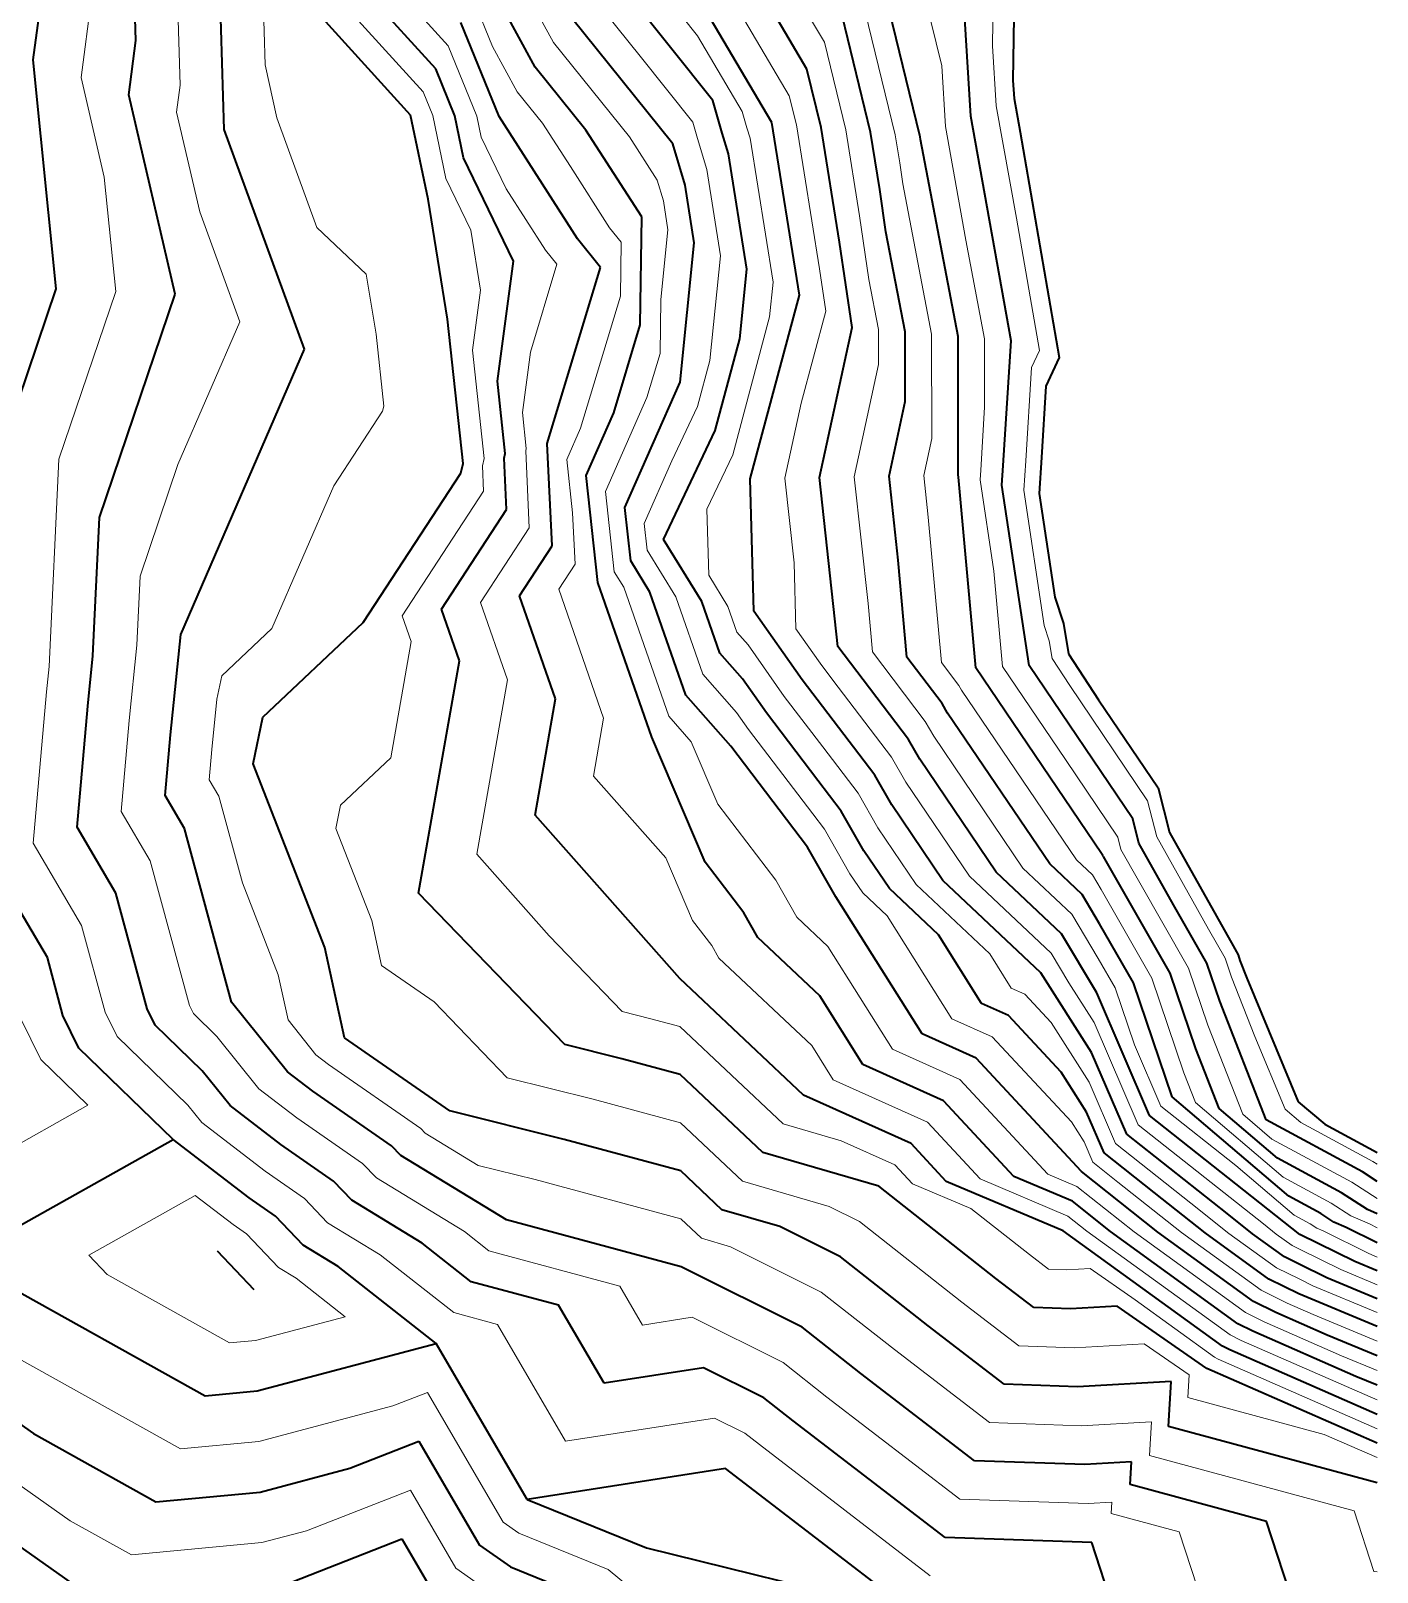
# Model space of a CAD drawing. Header units: millimetres. Extents: x -859836 to 307983, y -308065 to 649894.
# Drawn here: x 225996 to 307983, y -188125 to -94236 of the extents above; entities that cross this region are included whole.
import ezdxf

# ---------------------------------------------------------------- set-up
doc = ezdxf.new("R2010")
doc.units = ezdxf.units.MM
for name, color, linetype, lineweight in [('C-TOPO', 7, 'Continuous', 9), ('C-TOPO-MAJR', 7, 'Continuous', 35), ('C-TOPO-MINR', 7, 'Continuous', 9)]:
    doc.layers.add(name, color=color, linetype=linetype, lineweight=lineweight)

msp = doc.modelspace()

# ---------------------------------------------------------------- linework, layer by layer
at = {"layer": 'C-TOPO', "lineweight": 35}
for p, q in [((285904, -90878), (285802, -97266)), ((285802, -97266), (285869, -98360)), ((285869, -98360), (286236, -100414)), ((286236, -100414), (288622, -114128)), ((288622, -114128), (287816, -115873)), ((287816, -115873), (287540, -120234)), ((287540, -120234), (287394, -122422)), ((287394, -122422), (288350, -128742)), ((288350, -128742), (288876, -130335)), ((288876, -130335), (289186, -132186)), ((289186, -132186), (291015, -134980)), ((291015, -134980), (294638, -140357)), ((294638, -140357), (295331, -143060)), ((295331, -143060), (299206, -149981)), ((299206, -149981), (299511, -150514)), ((299511, -150514), (299629, -150860)), ((299629, -150860), (300054, -151946)), ((300054, -151946), (303173, -159469)), ((303173, -159469), (304798, -160844)), ((304798, -160844), (307983, -162566))]:
    msp.add_line(p, q, dxfattribs=at)
at = {"layer": 'C-TOPO-MAJR'}
for p, q in [((226146, -96012), (227019, -89407)), ((280143, -100611), (277578, -90116)), ((232398, -94830), (232266, -90389)), ((256716, -96450), (253710, -90927)), ((267523, -98472), (261131, -90442)), ((271112, -99819), (265681, -90618)), ((273255, -96564), (269642, -90442)), ((237777, -100253), (237512, -91372)), ((250654, -96552), (246409, -91878)), ((249126, -99365), (242758, -92354)), ((283241, -99434), (282791, -92142)), ((254508, -99453), (252182, -93739)), ((265090, -101111), (258924, -93446)), ((277136, -100417), (275398, -93308)), ((231961, -98133), (232398, -94830)), ((227544, -109958), (226146, -96012)), ((251817, -99409), (250654, -96552)), ((259799, -100282), (256716, -96450)), ((274124, -100118), (273255, -96564)), ((234792, -110287), (231961, -98133)), ((268101, -100465), (267523, -98472)), ((250187, -104491), (249126, -99365)), ((252347, -101972), (251817, -99409)), ((259288, -106911), (254508, -99453)), ((285688, -113129), (283241, -99434)), ((242658, -113622), (237777, -100253)), ((263194, -105559), (259799, -100282)), ((272796, -110338), (271112, -99819)), ((275244, -107116), (274124, -100118)), ((277692, -103895), (277136, -100417)), ((265833, -103646), (265090, -101111)), ((268473, -101733), (268101, -100465)), ((280148, -100697), (280143, -100611)), ((280177, -100860), (280148, -100697)), ((282460, -112852), (280177, -100860)), ((255382, -108262), (252347, -101972)), ((269595, -108745), (268473, -101733)), ((266395, -107152), (265833, -103646)), ((278070, -106471), (277692, -103895)), ((251374, -111796), (250187, -104491)), ((263109, -112144), (263194, -105559)), ((260688, -108645), (259288, -106911)), ((279231, -112576), (278070, -106471)), ((265530, -115644), (266395, -107152)), ((276003, -112299), (275244, -107116)), ((254411, -115582), (255382, -108262)), ((257448, -119369), (260688, -108645)), ((269163, -112991), (269595, -108745)), ((225238, -116756), (227544, -109958)), ((230180, -123883), (234792, -110287)), ((269804, -121534), (272796, -110338)), ((252317, -120582), (251374, -111796)), ((261489, -117506), (263109, -112144)), ((274031, -121450), (276003, -112299)), ((279238, -116818), (279231, -112576)), ((267667, -118589), (269163, -112991)), ((282473, -121186), (282460, -112852)), ((285209, -120712), (285688, -113129)), ((235122, -131011), (242658, -113622)), ((254883, -119976), (254411, -115582)), ((262165, -123265), (265530, -115644)), ((278258, -121366), (279238, -116818)), ((259806, -121317), (261489, -117506)), ((264523, -125213), (267667, -118589)), ((254813, -120273), (254883, -119976)), ((257744, -125617), (257448, -119369)), ((252178, -121177), (252317, -120582)), ((254961, -123397), (254813, -120273)), ((285130, -121902), (285209, -120712)), ((246234, -130277), (252178, -121177)), ((260527, -127838), (259806, -121317)), ((270032, -129588), (269804, -121534)), ((275145, -131745), (274031, -121450)), ((278812, -126482), (278258, -121366)), ((282466, -121290), (282467, -121275)), ((282486, -121420), (282466, -121290)), ((282467, -121275), (282473, -121186)), ((283545, -133039), (282486, -121420)), ((286793, -132893), (285130, -121902)), ((229779, -132311), (230180, -123883)), ((250998, -129464), (254961, -123397)), ((262525, -126525), (262165, -123265)), ((255762, -128651), (257744, -125617)), ((266863, -129004), (264523, -125213)), ((263695, -128421), (262525, -126525)), ((279351, -132397), (278812, -126482)), ((263805, -137265), (260527, -127838)), ((265881, -134706), (263695, -128421)), ((252091, -132606), (250998, -129464)), ((257948, -134936), (255762, -128651)), ((267956, -132147), (266863, -129004)), ((240118, -136037), (246234, -130277)), ((272969, -133766), (270032, -129588)), ((234503, -137129), (235122, -131011)), ((229470, -135370), (229779, -132311)), ((269325, -133699), (267956, -132147)), ((279439, -137395), (275145, -131745)), ((249597, -146765), (252091, -132606)), ((281485, -135205), (279351, -132397)), ((291204, -144354), (283545, -133039)), ((293094, -142244), (286793, -132893)), ((270793, -135788), (269325, -133699)), ((274530, -135819), (272969, -133766)), ((256701, -142015), (257948, -134936)), ((268617, -137809), (265881, -134706)), ((228817, -142749), (229470, -135370)), ((239536, -138889), (240118, -136037)), ((273916, -139893), (270793, -135788)), ((277393, -139586), (274530, -135819)), ((281827, -135802), (281485, -135205)), ((288042, -144985), (281827, -135802)), ((234177, -140819), (234503, -137129)), ((267065, -144883), (263805, -137265)), ((273301, -143967), (268617, -137809)), ((280127, -138598), (279439, -137395)), ((243908, -150082), (239536, -138889)), ((284788, -145485), (280127, -138598)), ((275347, -141776), (273916, -139893)), ((278427, -141393), (277393, -139586)), ((235358, -142823), (234177, -140819)), ((281534, -145984), (278427, -141393)), ((265513, -151957), (256701, -142015)), ((276727, -144188), (275347, -141776)), ((293471, -143713), (293094, -142244)), ((231179, -146758), (228817, -142749)), ((238218, -153398), (235358, -142823)), ((275027, -146983), (273301, -143967)), ((278281, -146484), (276727, -144188)), ((291278, -144465), (291204, -144354)), ((291283, -144482), (291278, -144465)), ((291308, -144527), (291283, -144482)), ((295376, -151630), (291308, -144527)), ((295577, -147475), (293471, -143713)), ((227001, -150693), (223457, -144679)), ((269407, -147962), (267065, -144883)), ((288762, -149232), (284788, -145485)), ((290017, -146847), (288042, -144985)), ((287506, -151616), (281534, -145984)), ((233086, -153808), (231179, -146758)), ((258511, -155989), (249597, -146765)), ((280282, -155342), (275027, -146983)), ((281267, -149300), (278281, -146484)), ((291082, -148639), (290017, -146847)), ((270270, -149470), (269407, -147962)), ((297611, -151027), (295577, -147475)), ((290905, -152837), (288762, -149232)), ((293140, -152233), (291082, -148639)), ((245098, -155578), (243908, -150082)), ((274042, -153026), (270270, -149470)), ((283894, -153479), (281267, -149300)), ((227954, -154218), (227001, -150693)), ((298395, -153338), (297611, -151027)), ((273058, -159069), (265513, -151957)), ((290596, -156467), (287506, -151616)), ((296943, -156253), (295376, -151630)), ((276670, -157206), (274042, -153026)), ((294114, -160308), (290905, -152837)), ((295492, -159168), (293140, -152233)), ((233573, -154798), (233086, -153808)), ((241618, -157641), (238218, -153398)), ((285531, -154216), (283894, -153479)), ((301231, -160578), (298395, -153338)), ((228929, -156198), (227954, -154218)), ((236439, -157583), (233573, -154798)), ((288743, -157671), (285531, -154216)), ((251508, -160020), (245098, -155578)), ((283555, -156816), (280282, -155342)), ((234660, -161768), (228929, -156198)), ((261994, -156860), (258511, -155989)), ((292735, -161447), (290596, -156467)), ((298362, -159873), (296943, -156253)), ((238139, -159704), (236439, -157583)), ((243162, -158828), (241618, -157641)), ((265541, -157816), (261994, -156860)), ((281579, -159415), (276670, -157206)), ((289979, -163726), (283555, -156816)), ((290288, -160097), (288743, -157671)), ((270571, -162556), (265541, -157816)), ((247969, -162160), (243162, -158828)), ((279604, -162015), (273058, -159069)), ((285862, -164023), (281579, -159415)), ((302594, -165226), (295492, -159168)), ((241226, -162079), (238139, -159704)), ((258476, -161764), (251508, -160020)), ((291357, -162587), (290288, -160097)), ((303276, -167550), (294114, -160308)), ((301913, -162902), (298362, -159873)), ((298844, -166275), (292735, -161447)), ((307084, -163742), (301231, -160578)), ((221686, -169057), (234660, -161768)), ((239290, -165329), (234660, -161768)), ((244431, -164300), (241226, -162079)), ((248529, -162747), (247969, -162160)), ((265570, -163674), (258476, -161764)), ((281745, -164319), (279604, -162015)), ((254957, -166667), (248529, -162747)), ((277628, -164615), (270571, -162556)), ((294411, -165001), (291357, -162587)), ((305814, -165011), (301913, -162902)), ((245550, -165473), (244431, -164300)), ((268084, -166044), (265570, -163674)), ((289423, -165531), (285862, -164023)), ((294631, -167421), (289979, -163726)), ((307983, -164326), (307084, -163742)), ((284756, -170229), (277628, -164615)), ((288868, -167335), (281745, -164319)), ((297513, -167464), (294411, -165001)), ((304545, -166281), (302594, -165226)), ((307402, -166042), (305814, -165011)), ((240893, -166440), (239290, -165329)), ((249835, -168086), (245550, -165473)), ((271613, -167073), (268084, -166044)), ((291750, -167378), (289423, -165531)), ((307983, -166294), (307402, -166042)), ((242571, -168200), (240893, -166440)), ((265598, -169532), (254957, -166667)), ((275298, -168912), (271613, -167073)), ((300394, -167507), (298844, -166275)), ((305339, -166796), (304545, -166281)), ((306096, -167125), (305339, -166796)), ((298555, -174356), (288868, -167335)), ((299499, -172995), (291750, -167378)), ((300443, -171633), (294631, -167421)), ((301388, -170272), (297513, -167464)), ((302332, -168911), (300394, -167507)), ((306619, -169209), (303276, -167550)), ((307983, -168061), (306096, -167125)), ((239592, -170926), (237354, -168580)), ((244713, -169506), (242571, -168200)), ((252818, -170431), (249835, -168086)), ((280645, -173122), (275298, -168912)), ((303242, -169358), (302332, -168911)), ((221686, -169057), (236603, -177385)), ((250679, -174195), (244713, -169506)), ((272969, -173209), (265598, -169532)), ((304914, -170188), (303242, -169358)), ((307983, -169779), (306619, -169209)), ((258138, -171863), (252818, -170431)), ((287068, -172003), (284756, -170229)), ((303208, -171166), (301388, -170272)), ((307983, -171470), (304914, -170188)), ((301809, -172304), (300443, -171633)), ((307983, -173161), (303208, -171166)), ((260904, -176613), (258138, -171863)), ((289304, -172082), (287068, -172003)), ((292154, -171919), (289304, -172082)), ((297611, -175717), (292154, -171919)), ((304945, -173681), (301809, -172304)), ((276533, -176016), (272969, -173209)), ((285268, -176671), (280645, -173122)), ((300409, -173442), (299499, -172995)), ((306683, -176196), (300409, -173442)), ((307983, -174950), (304945, -173681)), ((239780, -177085), (250679, -174195)), ((256211, -183694), (250679, -174195)), ((299010, -174579), (298555, -174356)), ((307983, -178518), (299010, -174579)), ((221485, -176386), (226156, -179679)), ((266954, -175668), (260904, -176613)), ((270639, -177506), (266954, -175668)), ((283468, -181340), (276533, -176016)), ((295441, -176504), (289739, -176829)), ((295277, -179252), (295441, -176504)), ((307983, -180271), (297611, -175717)), ((307983, -176739), (306683, -176196)), ((236603, -177385), (239780, -177085)), ((289739, -176829), (285268, -176671)), ((272421, -178910), (270639, -177506)), ((281668, -186008), (272421, -178910)), ((307983, -182684), (295277, -179252)), ((226156, -179679), (233615, -183843)), ((245417, -181799), (249634, -180146)), ((249634, -180146), (253322, -186479)), ((239968, -183244), (245417, -181799)), ((268309, -181803), (256211, -183694)), ((279868, -190676), (268309, -181803)), ((290175, -181576), (283468, -181340)), ((293026, -181413), (290175, -181576)), ((292944, -182787), (293026, -181413)), ((301253, -185032), (292944, -182787)), ((221285, -183715), (230626, -190301)), ((233615, -183843), (239968, -183244)), ((256211, -183694), (263481, -186652)), ((303659, -192411), (301253, -185032)), ((240156, -189402), (248589, -186098)), ((248589, -186098), (250433, -189264)), ((253322, -186479), (255200, -187807)), ((263481, -186652), (279868, -190676)), ((290611, -186323), (281668, -186008)), ((295423, -201082), (290611, -186323)), ((255200, -187807), (258835, -189286))]:
    msp.add_line(p, q, dxfattribs=at)
at = {"layer": 'C-TOPO-MINR'}
for p, q in [((235087, -97542), (234889, -90881)), ((257820, -94948), (255565, -90805)), ((266602, -94545), (263406, -90530)), ((272184, -98192), (267662, -90530)), ((274327, -94936), (271622, -90354)), ((240267, -96304), (240135, -91863)), ((251418, -95146), (248234, -91640)), ((263111, -95776), (260028, -91944)), ((278641, -100567), (276470, -91680)), ((281467, -96376), (280185, -91129)), ((284562, -95156), (284622, -91399)), ((229054, -97072), (229709, -92118)), ((249890, -97958), (244584, -92116)), ((254109, -95190), (252946, -92333)), ((269318, -99146), (266602, -94545)), ((253162, -99431), (251418, -95146)), ((255612, -97951), (254109, -95190)), ((262445, -100696), (257820, -94948)), ((275630, -100268), (274327, -94936)), ((284787, -98802), (284562, -95156)), ((240971, -99540), (240267, -96304)), ((266307, -99791), (263111, -95776)), ((281695, -100066), (281467, -96376)), ((230469, -103149), (229054, -97072)), ((234869, -99193), (235087, -97542)), ((250471, -99387), (249890, -97958)), ((257154, -99868), (255612, -97951)), ((272618, -99969), (272184, -98192)), ((236284, -105270), (234869, -99193)), ((251267, -103232), (250471, -99387)), ((253428, -100713), (253162, -99431)), ((269607, -100142), (269318, -99146)), ((286011, -105649), (284787, -98802)), ((243412, -106224), (240971, -99540)), ((258851, -102506), (257154, -99868)), ((266596, -100788), (266307, -99791)), ((269792, -100776), (269607, -100142)), ((274020, -108727), (272618, -99969)), ((276468, -105506), (275630, -100268)), ((282933, -106994), (281695, -100066)), ((254945, -103858), (253428, -100713)), ((264142, -103335), (262445, -100696)), ((267153, -102689), (266596, -100788)), ((271196, -109541), (269792, -100776)), ((278916, -102284), (278641, -100567)), ((279103, -103557), (278916, -102284)), ((231168, -110122), (230469, -103149)), ((252784, -106377), (251267, -103232)), ((261241, -106235), (258851, -102506)), ((267995, -107948), (267153, -102689)), ((257335, -107587), (254945, -103858)), ((264514, -104602), (264142, -103335)), ((280846, -112714), (279103, -103557)), ((264794, -106355), (264514, -104602)), ((238725, -111954), (236284, -105270)), ((277036, -109385), (276468, -105506)), ((287414, -113717), (286011, -105649)), ((246422, -109057), (243412, -106224)), ((253378, -110029), (252784, -106377)), ((261941, -107102), (261241, -106235)), ((264362, -110601), (264794, -106355)), ((284074, -112990), (282933, -106994)), ((258035, -108454), (257335, -107587)), ((261899, -110395), (261941, -107102)), ((267347, -114317), (267995, -107948)), ((256415, -113816), (258035, -108454)), ((274400, -111318), (274020, -108727)), ((247016, -112709), (246422, -109057)), ((270980, -111664), (271196, -109541)), ((277617, -112438), (277036, -109385)), ((227709, -120320), (231168, -110122)), ((252893, -113689), (253378, -110029)), ((259469, -118438), (261899, -110395)), ((264320, -113894), (264362, -110601)), ((268736, -120062), (270980, -111664)), ((272904, -116917), (274400, -111318)), ((234957, -120649), (238725, -111954)), ((277621, -114559), (277617, -112438)), ((247488, -117102), (247016, -112709)), ((280856, -119077), (280846, -112714)), ((284080, -117157), (284074, -112990)), ((253600, -120279), (252893, -113689)), ((255930, -117476), (256415, -113816)), ((263510, -116575), (264320, -113894)), ((266599, -117116), (267347, -114317)), ((286940, -114743), (287414, -113717)), ((276144, -121408), (277621, -114559)), ((286581, -120431), (286940, -114743)), ((247418, -117400), (247488, -117102)), ((260985, -122291), (263510, -116575)), ((265026, -120428), (266599, -117116)), ((271918, -121492), (272904, -116917)), ((283838, -120994), (284080, -117157)), ((244446, -121950), (247418, -117400)), ((256165, -119672), (255930, -117476)), ((258627, -120343), (259469, -118438)), ((280371, -121323), (280856, -119077)), ((256131, -119821), (256165, -119672)), ((256352, -124507), (256131, -119821)), ((267163, -123374), (268736, -120062)), ((227108, -132961), (227709, -120320)), ((232651, -127447), (234957, -120649)), ((253496, -120725), (253600, -120279)), ((253570, -122287), (253496, -120725)), ((258987, -123603), (258627, -120343)), ((263344, -124239), (265026, -120428)), ((283798, -121596), (283838, -120994)), ((286462, -122208), (286581, -120431)), ((240678, -130644), (244446, -121950)), ((272475, -126640), (271918, -121492)), ((276979, -129113), (276144, -121408)), ((280645, -123851), (280371, -121323)), ((284639, -127156), (283798, -121596)), ((248616, -129870), (253570, -122287)), ((261526, -127181), (260985, -122291)), ((287709, -130451), (286462, -122208)), ((259135, -126727), (258987, -123603)), ((267277, -127400), (267163, -123374)), ((281454, -132723), (280645, -123851)), ((253380, -129057), (256352, -124507)), ((263524, -125869), (263344, -124239)), ((258144, -128244), (259135, -126727)), ((265279, -128713), (263524, -125869)), ((272589, -130666), (272475, -126640)), ((232450, -131661), (232651, -127447)), ((262111, -128129), (261526, -127181)), ((268448, -129296), (267277, -127400)), ((285169, -132966), (284639, -127156)), ((260876, -136100), (258144, -128244)), ((264843, -135985), (262111, -128129)), ((255019, -133771), (253380, -129057)), ((266918, -133426), (265279, -128713)), ((268994, -130867), (268448, -129296)), ((277248, -132071), (276979, -129113)), ((249162, -131442), (248616, -129870)), ((288018, -131388), (287709, -130451)), ((237620, -133524), (240678, -130644)), ((247915, -138521), (249162, -131442)), ((269678, -131643), (268994, -130867)), ((274057, -132756), (272589, -130666)), ((288200, -132477), (288018, -131388)), ((231986, -136250), (232450, -131661)), ((271881, -134777), (269678, -131643)), ((280462, -136300), (277248, -132071)), ((226953, -134491), (227108, -132961)), ((274838, -133782), (274057, -132756)), ((282508, -134110), (281454, -132723)), ((288998, -138623), (285169, -132966)), ((289276, -134120), (288200, -132477)), ((237329, -134950), (237620, -133524)), ((253149, -144390), (255019, -133771)), ((268971, -135754), (266918, -133426)), ((278416, -138490), (274838, -133782)), ((282677, -134405), (282508, -134110)), ((294002, -141134), (289276, -134120)), ((226137, -143714), (226953, -134491)), ((237020, -138009), (237329, -134950)), ((274223, -137856), (271881, -134777)), ((289669, -144735), (282677, -134405)), ((260253, -139640), (260876, -136100)), ((266211, -137537), (264843, -135985)), ((269705, -136799), (268971, -135754)), ((231497, -141784), (231986, -136250)), ((273608, -141930), (269705, -136799)), ((280977, -137200), (280462, -136300)), ((236857, -139854), (237020, -138009)), ((267841, -141346), (266211, -137537)), ((276370, -140681), (274223, -137856)), ((286415, -145235), (280977, -137200)), ((244858, -141401), (247915, -138521)), ((279277, -139995), (278416, -138490)), ((292186, -143355), (288998, -138623)), ((237447, -140856), (236857, -139854)), ((264659, -144611), (260253, -139640)), ((277577, -142791), (276370, -140681)), ((283161, -145735), (279277, -139995)), ((238877, -146143), (237447, -140856)), ((244567, -142827), (244858, -141401)), ((271354, -145964), (267841, -141346)), ((294565, -143329), (294002, -141134)), ((233269, -144791), (231497, -141784)), ((274324, -142871), (273608, -141930)), ((246752, -148423), (244567, -142827)), ((275877, -145586), (274324, -142871)), ((279908, -146234), (277577, -142791)), ((292377, -144098), (292186, -143355)), ((297712, -148949), (294565, -143329)), ((229090, -148725), (226137, -143714)), ((257555, -149361), (253149, -144390)), ((293442, -146001), (292377, -144098)), ((235652, -153603), (233269, -144791)), ((266289, -148420), (264659, -144611)), ((289389, -148040), (286415, -145235)), ((290644, -145655), (289669, -144735)), ((241063, -151740), (238877, -146143)), ((272648, -148227), (271354, -145964)), ((276654, -146734), (275877, -145586)), ((284387, -150458), (279908, -146234)), ((288134, -150424), (283161, -145735)), ((291170, -146540), (290644, -145655)), ((296493, -151328), (293442, -146001)), ((278147, -148142), (276654, -146734)), ((294258, -151932), (291170, -146540)), ((274535, -150005), (272648, -148227)), ((282088, -154411), (278147, -148142)), ((290993, -150738), (289389, -148040)), ((230520, -154013), (229090, -148725)), ((247347, -151171), (246752, -148423)), ((267460, -149960), (266289, -148420)), ((298729, -150725), (297712, -148949)), ((262012, -153973), (257555, -149361)), ((267892, -150714), (267460, -149960)), ((278476, -156274), (274535, -150005)), ((273550, -156047), (267892, -150714)), ((285700, -152548), (284387, -150458)), ((289206, -152226), (288134, -150424)), ((292022, -152535), (290993, -150738)), ((299121, -151881), (298729, -150725)), ((241658, -154488), (241063, -151740)), ((250553, -153392), (247347, -151171)), ((296218, -157710), (294258, -151932)), ((297669, -154796), (296493, -151328)), ((300539, -155501), (299121, -151881)), ((286519, -152916), (285700, -152548)), ((288125, -154644), (286519, -152916)), ((290750, -154652), (289206, -152226)), ((293198, -156002), (292022, -152535)), ((235896, -154098), (235652, -153603)), ((255009, -158004), (250553, -153392)), ((263754, -154409), (262012, -153973)), ((226606, -156898), (225388, -154423)), ((231251, -155498), (230520, -154013)), ((237328, -155491), (235896, -154098)), ((243358, -156609), (241658, -154488)), ((265527, -154886), (263754, -154409)), ((271814, -160813), (265527, -154886)), ((284543, -155516), (282088, -154411)), ((290442, -158282), (288125, -154644)), ((293425, -160877), (290750, -154652)), ((299797, -160226), (297669, -154796)), ((235549, -159675), (231251, -155498)), ((239879, -158673), (237328, -155491)), ((289361, -160699), (284543, -155516)), ((302374, -159926), (300539, -155501)), ((244130, -157203), (243358, -156609)), ((274864, -158137), (273550, -156047)), ((282567, -158116), (278476, -156274)), ((294803, -159738), (293198, -156002)), ((229472, -159683), (226606, -156898)), ((249739, -161090), (244130, -157203)), ((296927, -159520), (296218, -157710)), ((260235, -159312), (255009, -158004)), ((280591, -160715), (274864, -158137)), ((287921, -163875), (282567, -158116)), ((292046, -162017), (290442, -158282)), ((242194, -160454), (239879, -158673)), ((265556, -160745), (260235, -159312)), ((302254, -164064), (296927, -159520)), ((222985, -163327), (229472, -159683)), ((236400, -160736), (235549, -159675)), ((246200, -163230), (242194, -160454)), ((299384, -163359), (294803, -159738)), ((301572, -161740), (299797, -160226)), ((303329, -160734), (302374, -159926)), ((240258, -163704), (236400, -160736)), ((250018, -161383), (249739, -161090)), ((253233, -163343), (250018, -161383)), ((269328, -164300), (265556, -160745)), ((275343, -161842), (271814, -160813)), ((283803, -164171), (280591, -160715)), ((290133, -161912), (289361, -160699)), ((301060, -166913), (293425, -160877)), ((307718, -163107), (303329, -160734)), ((278616, -163315), (275343, -161842)), ((290668, -163157), (290133, -161912)), ((296628, -165638), (292046, -162017)), ((306449, -164376), (301572, -161740)), ((247039, -164110), (246200, -163230)), ((256716, -164215), (253233, -163343)), ((279686, -164467), (278616, -163315)), ((292195, -164364), (290668, -163157)), ((302935, -166388), (299384, -163359)), ((307983, -163279), (307718, -163107)), ((242662, -165370), (240258, -163704)), ((252396, -167377), (247039, -164110)), ((265584, -166603), (256716, -164215)), ((274620, -165844), (269328, -164300)), ((289146, -166433), (283803, -164171)), ((289701, -164629), (287921, -163875)), ((305180, -165646), (302254, -164064)), ((236007, -165174), (229520, -168819)), ((238322, -166955), (236007, -165174)), ((283248, -165975), (279686, -164467)), ((293190, -167400), (289701, -164629)), ((296072, -167443), (292195, -164364)), ((307983, -165372), (306449, -164376)), ((244060, -166836), (242662, -165370)), ((276463, -166763), (274620, -165844)), ((286812, -168782), (283248, -165975)), ((298954, -167486), (296628, -165638)), ((306371, -166419), (305180, -165646)), ((239123, -167510), (238322, -166955)), ((247274, -168796), (244060, -166836)), ((266841, -167788), (265584, -166603)), ((282700, -171676), (276463, -166763)), ((290309, -167357), (289146, -166433)), ((301835, -167528), (301060, -166913)), ((303911, -166915), (302935, -166388)), ((304308, -167173), (303911, -166915)), ((307506, -166912), (306371, -166419)), ((307983, -167148), (307506, -166912)), ((241081, -169563), (239123, -167510)), ((253888, -168549), (252396, -167377)), ((268605, -168303), (266841, -167788)), ((299027, -173675), (290309, -167357)), ((299971, -172314), (293190, -167400)), ((300915, -170953), (296072, -167443)), ((301860, -169592), (298954, -167486)), ((302804, -168231), (301835, -167528)), ((304686, -167337), (304308, -167173)), ((307472, -168720), (304686, -167337)), ((229520, -168819), (230639, -169992)), ((251748, -172313), (247274, -168796)), ((261868, -170698), (253888, -168549)), ((274133, -171061), (268605, -168303)), ((287968, -169669), (286812, -168782)), ((303259, -168454), (302804, -168231)), ((305766, -169698), (303259, -168454)), ((307983, -168933), (307472, -168720)), ((242153, -170216), (241081, -169563)), ((289086, -169709), (287968, -169669)), ((290511, -169627), (289086, -169709)), ((293239, -171526), (290511, -169627)), ((303225, -170262), (301860, -169592)), ((307983, -170624), (305766, -169698)), ((230639, -169992), (238097, -174155)), ((245135, -172561), (242153, -170216)), ((263251, -173073), (261868, -170698)), ((304061, -170677), (303225, -170262)), ((307983, -172316), (304061, -170677)), ((278589, -174569), (274133, -171061)), ((286168, -174337), (282700, -171676)), ((298083, -175036), (293239, -171526)), ((302508, -171735), (300915, -170953)), ((304077, -172424), (302508, -171735)), ((239686, -174006), (245135, -172561)), ((254409, -173029), (251748, -172313)), ((266276, -172600), (263251, -173073)), ((271804, -175358), (266276, -172600)), ((301109, -172873), (299971, -172314)), ((307983, -174056), (304077, -172424)), ((258558, -180154), (254409, -173029)), ((299710, -174010), (299027, -173675)), ((305814, -174938), (301109, -172873)), ((223921, -174368), (235109, -180614)), ((238097, -174155), (239686, -174006)), ((284368, -179006), (278589, -174569)), ((289522, -174456), (286168, -174337)), ((293798, -174212), (289522, -174456)), ((296526, -176110), (293798, -174212)), ((307552, -177453), (299710, -174010)), ((274477, -177463), (271804, -175358)), ((298310, -175148), (298083, -175036)), ((307983, -179395), (298310, -175148)), ((307983, -175844), (305814, -174938)), ((296444, -177485), (296526, -176110)), ((248048, -177997), (250156, -177171)), ((250156, -177171), (254766, -185087)), ((239874, -180164), (248048, -177997)), ((282568, -183674), (274477, -177463)), ((304753, -179729), (296444, -177485)), ((307983, -177633), (307552, -177453)), ((267632, -178735), (258558, -180154)), ((269474, -179655), (267632, -178735)), ((289957, -179202), (284368, -179006)), ((294233, -178958), (289957, -179202)), ((294111, -181020), (294233, -178958)), ((221385, -180051), (228391, -184990)), ((235109, -180614), (239874, -180164)), ((270365, -180357), (269474, -179655)), ((307983, -181147), (304753, -179729)), ((280768, -188342), (270365, -180357)), ((306574, -184386), (294111, -181020)), ((242787, -185600), (249111, -183122)), ((249111, -183122), (251877, -187872)), ((290393, -183949), (282568, -183674)), ((291818, -183868), (290393, -183949)), ((291778, -184555), (291818, -183868)), ((295932, -185677), (291778, -184555)), ((307777, -188076), (306574, -184386)), ((228391, -184990), (232121, -187072)), ((240062, -186323), (242787, -185600)), ((254766, -185087), (255705, -185751)), ((255705, -185751), (261158, -187969)), ((299541, -196747), (295932, -185677)), ((232121, -187072), (240062, -186323)), ((251877, -187872), (254694, -189864)), ((261158, -187969), (262583, -189144)), ((307983, -188108), (307777, -188076))]:
    msp.add_line(p, q, dxfattribs=at)

doc.saveas('drawing.dxf')
